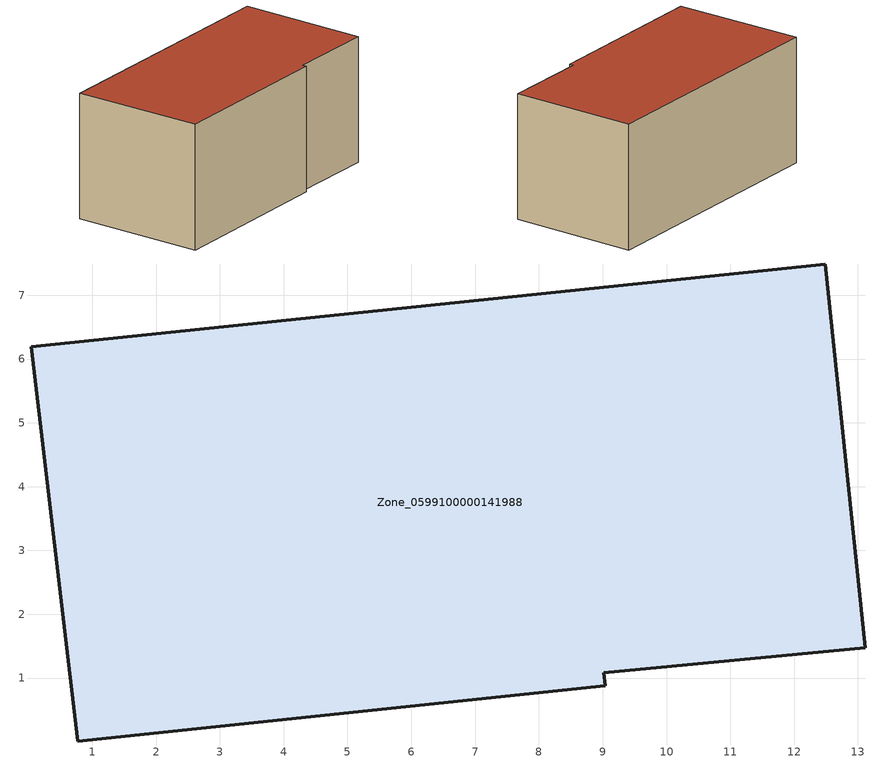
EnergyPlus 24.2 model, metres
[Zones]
Zone_0599100000141988
 floor ground (C_G): 12.49,7.49 13.12,1.47 9.02,1.08 9.04,0.88 0.77,0.01 0.04,6.19 z3.77
 wall outside (C_F): 13.12,1.47 12.49,7.49 0.04,6.19 0.77,0.01 9.04,0.88 9.02,1.08 13.12,1.47 z3.77:9.74
 roof outside (C_R): 0.77,0.01 9.04,0.88 9.02,1.08 13.12,1.47 12.49,7.49 0.04,6.19 z9.74
[BUILDING]
Pand.0599100000141988: North Axis=0; Terrain=City; Loads Convergence Tolerance Value=0.04; Temperature Convergence Tolerance Value=0.4; Solar Distribution=FullExterior; Maximum Number of Warmup Days=25; Minimum Number of Warmup Days=1
[Site:Location]
Rotterdam.The.Hague.AP_ZH_NLD Design_Conditions: Latitude=51.96; Longitude=4.45; Time Zone=1; Elevation=-4.5
[SITE:GROUNDTEMPERATURE:BUILDINGSURFACE]
18, 18, 18, 18, 18, 18, 18, 18, 18, 18, 18, 18
[MATERIAL] Thermal Absorptance=0.9; Solar Absorptance=0.7; Visible Absorptance=0.7
Name | Roughness | Thickness | Conductivity | Density | Specific Heat
G.TI.1946-1964 | MediumSmooth | 0.15 | 1 | 540 | 1210
F.TI.1946-1964 | Rough | 0.3 | 0.857143 | 1920 | 840
R.TI.1946-1964 | MediumRough | 0.2 | 0.277778 | 1500 | 1000
[CONSTRUCTION]
C_G: G.TI.1946-1964
C_F: F.TI.1946-1964
C_R: R.TI.1946-1964
[ZONE]
Zone_0599100000141988: Type=1; Multiplier=1; Ceiling Height=Autocalculate; Volume=Autocalculate; Floor Area=autocalculate; Part of Total Floor Area=Yes
[ZONEINFILTRATION:DESIGNFLOWRATE]
Infil_Zone_0599100000141988: Zone or ZoneList or Space or SpaceList=Zone_0599100000141988; Schedule=AlwaysOn; Design Flow Rate Calculation Method=Flow/Area; Flow Rate per Floor Area=0.003; Constant Term Coefficient=1; Temperature Term Coefficient=0; Velocity Term Coefficient=0; Velocity Squared Term Coefficient=0
[HVACTEMPLATE:ZONE:IDEALLOADSAIRSYSTEM]
Zone_0599100000141988: Maximum Heating Supply Air Temperature=50; Minimum Cooling Supply Air Temperature=13; Maximum Heating Supply Air Humidity Ratio=0.0156; Minimum Cooling Supply Air Humidity Ratio=0.0077; Heating Limit=NoLimit; Cooling Limit=NoLimit; Dehumidification Control Type=ConstantSensibleHeatRatio; Cooling Sensible Heat Ratio=0.7; Dehumidification Setpoint=60; Humidification Control Type=None; Humidification Setpoint=30; Outdoor Air Method=None; Outdoor Air Flow Rate per Person=0.00944; Outdoor Air Flow Rate per Zone Floor Area=0; Outdoor Air Flow Rate per Zone=0; Demand Controlled Ventilation Type=None; Outdoor Air Economizer Type=NoEconomizer; Heat Recovery Type=None; Sensible Heat Recovery Effectiveness=0.7; Latent Heat Recovery Effectiveness=0.65
[ZONECONTROL:THERMOSTAT]
ThermostatControl_Zone_0599100000141988: Zone or ZoneList=Zone_0599100000141988; Control Type Schedule=DualSetpointControlType; Control 1=Thermostat_Zone_0599100000141988; Temperature Difference Between Cutout And Setpoint=0
[THERMOSTATSETPOINT:DUALSETPOINT]
Thermostat_Zone_0599100000141988: Heating Setpoint Temperature Schedule=HeatingSetpoint_Zone_0599100000141988; Cooling Setpoint Temperature Schedule=CoolingSetpoint_Zone_0599100000141988
[SCHEDULE:COMPACT]
HeatingSetpoint_Zone_0599100000141988: Through: 12/31, For: AllDays, Until: 24:00, 21
CoolingSetpoint_Zone_0599100000141988: Through: 12/31, For: AllDays, Until: 24:00, 24
DualSetpointControlType: Through: 12/31, For: AllDays, Until: 24:00, 4
AlwaysOn: Through: 12/31, For: AllDays, Until: 24:00, 1
